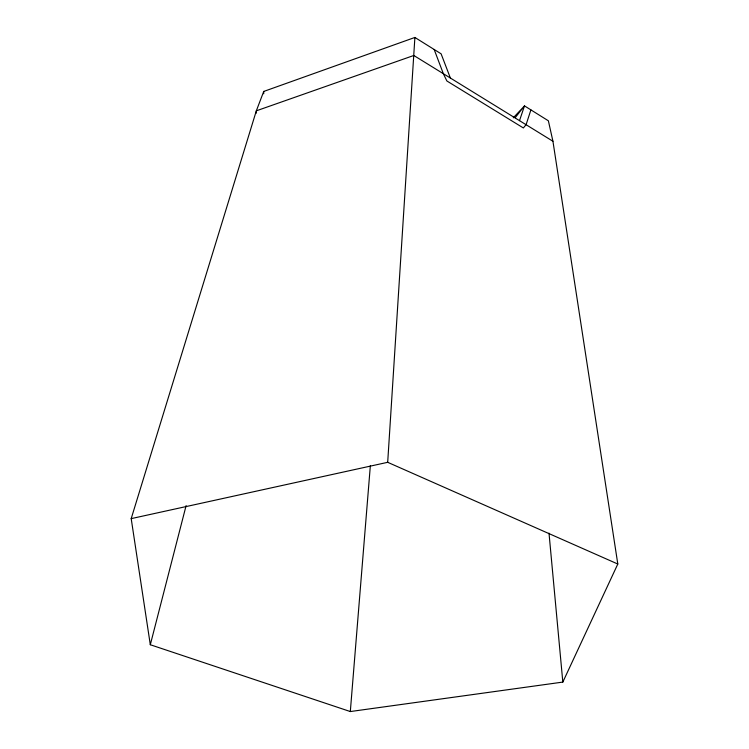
<?xml version="1.0" encoding="UTF-8"?>
<svg xmlns="http://www.w3.org/2000/svg" width="749" height="749" viewBox="0 0 749 749"><rect width="100%" height="100%" fill="white"/><g stroke="black" fill="none" stroke-linecap="round" stroke-linejoin="round"><path stroke-width="1.12" d="M256.327 113.146L256.327 110.824L263.732 91.444L414.89 37.45L441.105 53.816L450.374 78.027M263.714 93.765L263.732 91.444M414.89 37.45L387.692 462.311L617.803 564.025L562.827 682.086L350.317 711.55L150.306 644.739L131.197 518.626L256.327 110.824L413.804 55.482L552.94 141.271L617.803 564.025M350.317 711.55L370.343 465.738M150.306 644.739L186.117 505.594M530.91 109.888L526.079 124.708L523.354 127.957L446.863 80.967L443.352 73.702L434.167 49.49M519.506 120.655L524.487 105.881L548.371 120.795L552.94 141.271M515.2 117.677L524.487 105.881L513.299 117.818M131.197 518.626L387.692 462.311M549.008 533.138L562.827 682.086"/></g></svg>
